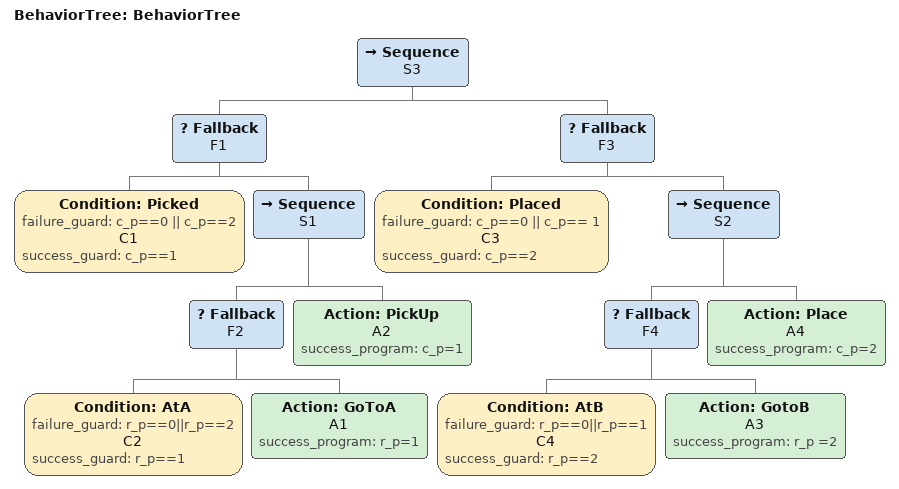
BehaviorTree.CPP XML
<?xml version="1.0"?>
<root _reach_goal="" env="True" expected_execution_time="" global_vars="var c_p=0;&#10;var r_p=0;&#10;" main_tree_to_execute="BehaviorTree" specification="#assert  BehaviorTree |= G (  (PickUp_s ) -&gt;  (!Place_s   U PickUp_s )) ;">
    <BehaviorTree ID="BehaviorTree">
        <Sequence name="S3">
            <Fallback name="F1">
                <Condition ID="Picked" failure_guard="  c_p==0 || c_p==2 " name="C1" success_guard="c_p==1"/>
                <Sequence name="S1">
                    <Fallback name="F2">
                        <Condition ID="AtA" failure_guard=" r_p==0||r_p==2 " name="C2" success_guard="r_p==1"/>
                        <Action ID="GoToA" name="A1" success_program="r_p=1"/>
                    </Fallback>
                    <Action ID="PickUp" name="A2" success_program="c_p=1"/>
                </Sequence>
            </Fallback>
            <Fallback name="F3">
                <Condition ID="Placed" failure_guard="  c_p==0 || c_p== 1 " name="C3" success_guard="c_p==2"/>
                <Sequence name="S2">
                    <Fallback name="F4">
                        <Condition ID="AtB" failure_guard="  r_p==0||r_p==1 " name="C4" success_guard="r_p==2"/>
                        <Action ID="GotoB" name="A3" success_program="r_p =2"/>
                    </Fallback>
                    <Action ID="Place" name="A4" success_program="c_p=2"/>
                </Sequence>
            </Fallback>
        </Sequence>
    </BehaviorTree>
</root>
